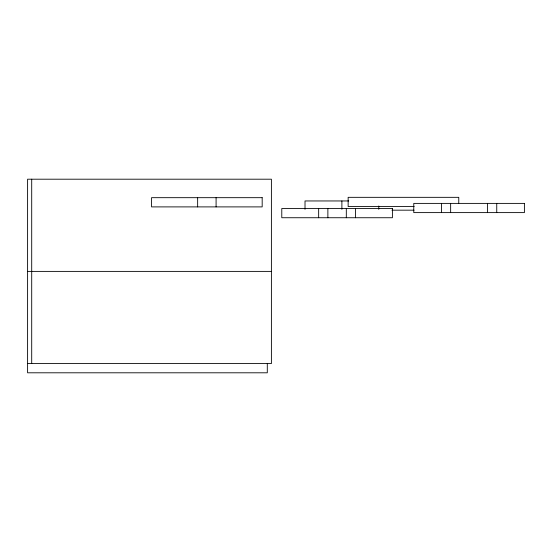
<?xml version="1.0" encoding="UTF-8"?>
<svg xmlns="http://www.w3.org/2000/svg" width="552" height="552" viewBox="0 0 552 552"><rect width="100%" height="100%" fill="white"/><g stroke="black" fill="none" stroke-linecap="round" stroke-linejoin="round"><path stroke-width="0.83" d="M348.754 200.956L305.014 200.956L305.014 209.339M414.179 206.558L348.146 206.558L348.146 197.333L458.767 197.333L458.767 203.205M391.927 210.174L414.048 210.174M27.6 271.391L271.398 271.391M27.6 363.582L271.398 363.582L271.398 179.2L27.6 179.2L27.6 372.8L267.292 372.8L267.292 363.582M496.745 203.391L496.745 212.61M487.526 203.391L487.526 212.61M450.646 203.391L450.646 212.61M441.427 203.391L441.427 212.61M378.769 205.986L378.769 209.339M355.529 208.518L355.529 217.736M346.311 208.518L346.311 217.736M341.888 200.956L341.888 209.339M327.874 208.518L327.874 217.736M318.656 208.518L318.656 217.736M216.087 197.678L216.087 206.897M197.644 197.678L197.644 206.897M31.706 179.2L31.706 363.582M262.179 197.678L151.552 197.678L151.552 206.897L262.179 206.897L262.179 197.678M524.4 203.391L413.772 203.391L413.772 212.61L524.4 212.61L524.4 203.391M392.403 208.518L281.782 208.518L281.782 217.736L392.403 217.736L392.403 208.518"/></g></svg>
